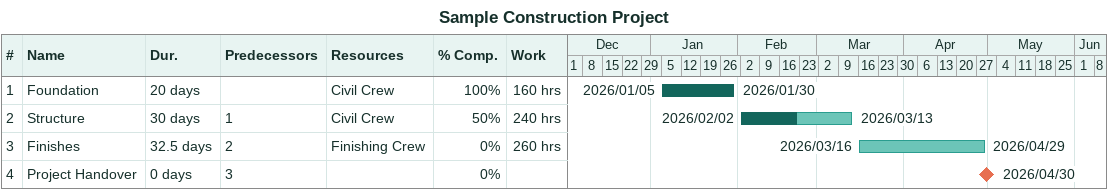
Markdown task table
Sample Construction Project

| ID | Task | Duration | Start | Finish | Predecessors | Resources | % complete | Work (h) |
|---|---|---|---|---|---|---|---|---|
| 1 | Foundation | 20d | 2026-01-05 | 2026-01-30 |  | Civil Crew | 100 | 160 |
| 2 | Structure | 30d | 2026-02-02 | 2026-03-13 | 1 | Civil Crew | 50 | 240 |
| 3 | Finishes | 32.5d | 2026-03-16 | 2026-04-29 | 2 | Finishing Crew | 0 | 260 |
| 4 | Project Handover | 0d | 2026-04-30 | 2026-04-30 | 3 |  | 0 |  |
